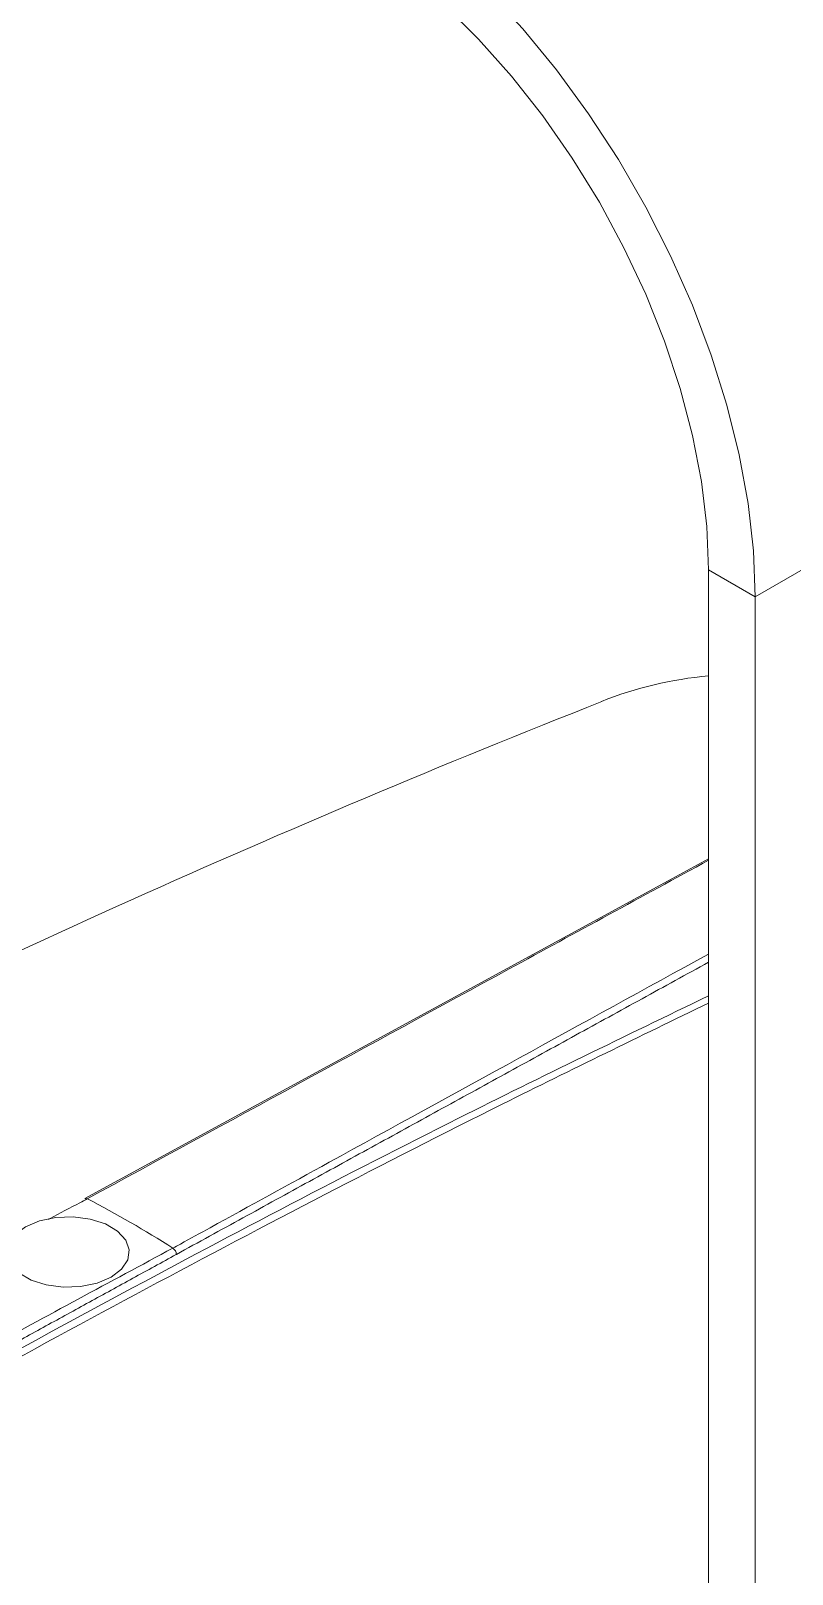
# Model space of a CAD drawing. Extents: x 2 to 136, y 1 to 99.
# Drawn here: x 101.571 to 103.736, y 85.645 to 90.035 of the extents above; entities that cross this region are included whole.
import ezdxf

# ---------------------------------------------------------------- set-up
doc = ezdxf.new("R2010")
doc.units = 0
doc.header["$MEASUREMENT"] = 0
doc.linetypes.add('SLD-Solid', pattern=[0])
doc.layers.add('OBJECT', color=7, linetype='CONTINUOUS')

msp = doc.modelspace()

# ---------------------------------------------------------------- linework, layer by layer
at = {"layer": 'OBJECT', "linetype": 'SLD-Solid', "lineweight": 15}
for p, q in [((103.6315, 88.4256), (104.5154, 88.9358)), ((103.4985, 81.467), (103.4985, 88.5023)), ((103.6315, 88.4256), (103.4985, 88.5023)), ((103.6315, 81.3637), (103.6315, 88.4256))]:
    msp.add_line(p, q, dxfattribs=at)
at = {"layer": 'OBJECT', "linetype": 'SLD-Solid', "lineweight": 15, "flags": 128}
for points in [[(103.6315, 88.4256), (103.6264, 88.5557), (103.6111, 88.6906), (103.5859, 88.8291), (103.5509, 88.97), (103.5063, 89.1122), (103.4527, 89.2544), (103.3904, 89.3954), (103.32, 89.534), (103.242, 89.669), (103.1572, 89.7993), (103.0662, 89.9238), (102.9699, 90.0413), (102.869, 90.151), (102.7645, 90.2518), (102.6572, 90.3429), (102.548, 90.4235), (102.4379, 90.493)], [(103.4985, 88.5023), (103.4934, 88.6253), (103.4782, 88.753), (103.4529, 88.8842), (103.4178, 89.0177), (103.3733, 89.152), (103.3198, 89.286), (103.2578, 89.4183), (103.1879, 89.5477), (103.1107, 89.673), (103.0271, 89.7929), (102.9379, 89.9062), (102.8438, 90.0119), (102.7458, 90.109), (102.6448, 90.1965), (102.5418, 90.2735), (102.4379, 90.3394)], [(103.4985, 87.6801), (103.3941, 87.6232), (101.7251, 86.7135)], [(101.7129, 86.4632), (101.6635, 86.4614), (101.6152, 86.4678), (101.5721, 86.4818), (101.5374, 86.5022), (101.5142, 86.5274), (101.5042, 86.5554), (101.5083, 86.5839), (101.5261, 86.6105), (101.5561, 86.6332), (101.5961, 86.6501), (101.6426, 86.6598), (101.692, 86.6615), (101.7402, 86.6551), (101.7834, 86.6412), (101.818, 86.6207), (101.8413, 86.5955), (101.8513, 86.5676), (101.8472, 86.5391), (101.8294, 86.5124), (101.7993, 86.4897), (101.7594, 86.4729), (101.7129, 86.4632)]]:
    msp.add_lwpolyline(points, dxfattribs=at)
at = {"layer": 'OBJECT', "linetype": 'SLD-Solid', "lineweight": 15}
for centre, radius, start, end in [((103.5973, 87.1087), 1.0961, 95.1701, 111.5971), ((114.4458, 59.5695), 30.694, 111.50329, 116.92836), ((101.728, 86.7068), 0.00731, 57.8293, 114.3737), ((101.728, 86.7067), 0.00741, 58.149, 113.1029), ((100.2671, 83.8946), 3.1763, 57.4681, 62.5373), ((101.9624, 86.554), 0.0225, 1.3794, 55.2148), ((101.9623, 86.5538), 0.0228, 2.1921, 55.3679), ((101.9788, 86.566), 0.013, 298.0215, 298.7806), ((97.8808, 81.7748), 4.7523, 34.8508, 54.5369)]:
    msp.add_arc(centre, radius, start, end, dxfattribs=at)
for points, knots in [([(103.4985, 87.6759), (103.3096, 87.5729), (102.7207, 87.2519), (102.1318, 86.9309), (101.7319, 86.713)], [0, 0, 0, 0, 0.320883, 1, 1, 1, 1]), ([(101.9752, 86.5725), (101.9823, 86.5764), (102.0176, 86.5958), (102.1657, 86.6771), (102.6664, 86.9521), (103.1389, 87.2116), (103.4985, 87.4091)], [0, 0, 0, 0, 0.013895, 0.069476, 0.291801, 1, 1, 1, 1]), ([(100.6935, 85.8101), (100.7547, 85.8453), (101.1342, 86.064), (101.8324, 86.4481), (102.7066, 86.9072), (103.2616, 87.1756), (103.4985, 87.2901)], [0, 0, 0, 0, 0.065376, 0.405853, 0.74633, 1, 1, 1, 1]), ([(103.4985, 87.2697), (103.3035, 87.1749), (102.7711, 86.9161), (101.9002, 86.4623), (101.1577, 86.0542), (100.7532, 85.8211), (100.6864, 85.7826)], [0, 0, 0, 0, 0.208317, 0.56852, 0.928723, 1, 1, 1, 1]), ([(101.7319, 86.713), (101.7248, 86.7092), (101.6895, 86.6905), (101.6526, 86.6711), (101.6229, 86.6551), (101.6214, 86.6543)], [0, 0, 0, 0, 0.192156, 0.960778, 1, 1, 1, 1]), ([(100.9929, 86.0336), (100.9999, 86.0376), (101.0352, 86.0575), (101.1833, 86.1409), (101.5038, 86.3192), (101.7959, 86.4762), (101.9752, 86.5725)], [0, 0, 0, 0, 0.021546, 0.107731, 0.452475, 1, 1, 1, 1])]:
    msp.add_open_spline(points, degree=3, knots=knots, dxfattribs=at)
for points in [[(103.4985, 87.3858), (101.985, 86.5546)], [(101.9849, 86.5546), (100.996, 86.012)]]:
    msp.add_open_spline(points, degree=1, dxfattribs=at)

doc.saveas('drawing.dxf')
